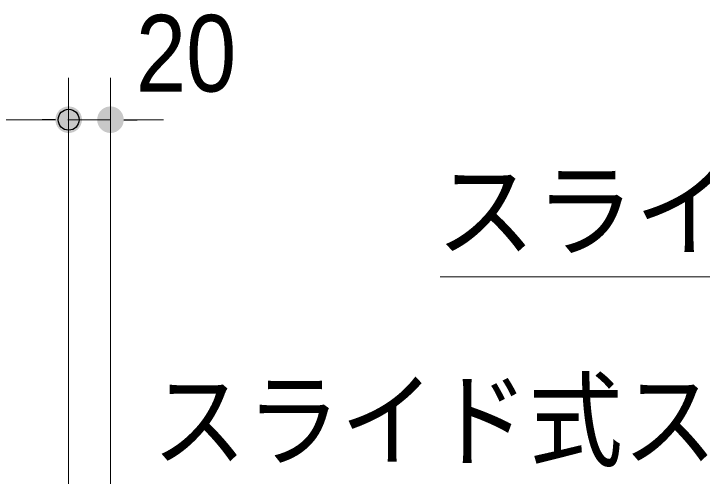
# Model space of a CAD drawing. Units: millimetres, scale not verified. Extents: x -6062 to 6062, y -3045 to 3045.
# Drawn here: x -2955.8 to -2626.4, y 579.4 to 800.7 of the extents above; entities that cross this region are included whole.
import ezdxf
from ezdxf.enums import TextEntityAlignment as Align

# ---------------------------------------------------------------- set-up
doc = ezdxf.new("R2010")
doc.units = ezdxf.units.MM
doc.header["$LTSCALE"] = 20
doc.header["$PDMODE"] = 32
doc.header["$PDSIZE"] = 10
for name, color, linetype, lineweight in [('0-0_2寸法-3', 7, 'Continuous', 15), ('0-1_2寸法-1', 7, 'Continuous', 15), ('0-2_0', 7, 'Continuous', 25), ('0-4_2寸法-2', 7, 'Continuous', 15)]:
    doc.layers.add(name, color=color, linetype=linetype, lineweight=lineweight)
doc.layers.add('0-3_Defpoints', color=7, linetype='Continuous')
doc.styles.add('ＭＳ Ｐゴシック', font='')
doc.styles.get('ＭＳ Ｐゴシック').set_extended_font_data('MS PGothic')

# ---------------------------------------------------------------- blocks, each defined once
blk = doc.blocks.new('_Dot')
at = {"layer": '0-2_0'}
blk.add_line((-10, 0), (-20, 0), dxfattribs=at)
for points in [[(0, 0), (-8.76, 4.82), (-8.09, 5.88)], [(0, 0), (-8.09, 5.88), (-7.29, 6.85)], [(0, 0), (-7.29, 6.85), (-6.37, 7.71)], [(0, 0), (-6.37, 7.71), (-5.36, 8.44)], [(0, 0), (-5.36, 8.44), (-4.26, 9.05)], [(0, 0), (-4.26, 9.05), (-3.09, 9.51)], [(0, 0), (-3.09, 9.51), (-1.87, 9.82)], [(0, 0), (-1.87, 9.82), (-0.63, 9.98)], [(0, 0), (-0.63, 9.98), (0.63, 9.98)], [(0, 0), (0.63, 9.98), (1.87, 9.82)], [(0, 0), (1.87, 9.82), (3.09, 9.51)], [(0, 0), (3.09, 9.51), (4.26, 9.05)], [(0, 0), (4.26, 9.05), (5.36, 8.44)], [(0, 0), (5.36, 8.44), (6.37, 7.71)], [(0, 0), (6.37, 7.71), (7.29, 6.85)], [(0, 0), (7.29, 6.85), (8.09, 5.88)], [(0, 0), (8.09, 5.88), (8.76, 4.82)], [(0, 0), (-10, 0), (-9.92, 1.25)], [(0, 0), (-9.92, -1.25), (-10, 0)], [(0, 0), (-9.92, 1.25), (-9.69, 2.49)], [(0, 0), (-9.69, -2.49), (-9.92, -1.25)], [(0, 0), (-9.69, 2.49), (-9.3, 3.68)], [(0, 0), (-9.3, -3.68), (-9.69, -2.49)], [(0, 0), (-9.3, 3.68), (-8.76, 4.82)], [(0, 0), (-8.76, -4.82), (-9.3, -3.68)], [(0, 0), (-8.09, -5.88), (-8.76, -4.82)], [(0, 0), (-7.29, -6.85), (-8.09, -5.88)], [(0, 0), (-6.37, -7.71), (-7.29, -6.85)], [(0, 0), (-5.36, -8.44), (-6.37, -7.71)], [(0, 0), (-4.26, -9.05), (-5.36, -8.44)], [(0, 0), (-3.09, -9.51), (-4.26, -9.05)], [(0, 0), (-1.87, -9.82), (-3.09, -9.51)], [(0, 0), (-0.63, -9.98), (-1.87, -9.82)], [(0, 0), (0.63, -9.98), (-0.63, -9.98)], [(0, 0), (8.76, 4.82), (9.3, 3.68)], [(0, 0), (9.3, 3.68), (9.69, 2.49)], [(0, 0), (9.69, 2.49), (9.92, 1.25)], [(0, 0), (9.92, 1.25), (10, 0)], [(0, 0), (1.87, -9.82), (0.63, -9.98)], [(0, 0), (3.09, -9.51), (1.87, -9.82)], [(0, 0), (4.26, -9.05), (3.09, -9.51)], [(0, 0), (5.36, -8.44), (4.26, -9.05)], [(0, 0), (6.37, -7.71), (5.36, -8.44)], [(0, 0), (7.29, -6.85), (6.37, -7.71)], [(0, 0), (8.09, -5.88), (7.29, -6.85)], [(0, 0), (8.76, -4.82), (8.09, -5.88)], [(0, 0), (9.3, -3.68), (8.76, -4.82)], [(0, 0), (9.69, -2.49), (9.3, -3.68)], [(0, 0), (9.92, -1.25), (9.69, -2.49)], [(0, 0), (10, 0), (9.92, -1.25)]]:
    blk.add_solid(points, dxfattribs=at)

msp = doc.modelspace()

# ---------------------------------------------------------------- linework, layer by layer
at = {"layer": '0-0_2寸法-3'}
msp.add_lwpolyline([(-2751.79, 674.75), (-2149.86, 674.75), (-1986.5, 391.8)], dxfattribs=at)
at = {"layer": '0-1_2寸法-1'}
for p, q in [((-2929.5, 415.25), (-2929.5, 770)), ((-2942.21, 750), (-3873.79, 750))]:
    msp.add_line(p, q, dxfattribs=at)
at = {"layer": '0-3_Defpoints'}
msp.add_point((-2929.5, 750), dxfattribs=at)
at = {"layer": '0-4_2寸法-2'}
for p, q in [((-2929.5, 415.25), (-2929.5, 770)), ((-2909.5, 415.25), (-2909.5, 770)), ((-2942.21, 750), (-2954.92, 750)), ((-2909.5, 750), (-2929.5, 750)), ((-2896.79, 750), (-2884.08, 750))]:
    msp.add_line(p, q, dxfattribs=at)

# ---------------------------------------------------------------- block references
at = {"layer": '0-1_2寸法-1', "xscale": 0.6356201, "yscale": 0.6356201}
msp.add_blockref('_Dot', (-2929.5, 750), dxfattribs=at)
at = {"layer": '0-4_2寸法-2', "xscale": 0.6356201, "yscale": 0.6356201}
msp.add_blockref('_Dot', (-2929.5, 750), dxfattribs=at)
at = {"layer": '0-4_2寸法-2', "xscale": 0.6356201, "yscale": 0.6356201, "rotation": 180}
msp.add_blockref('_Dot', (-2909.5, 750), dxfattribs=at)

# ---------------------------------------------------------------- texts
at = {"layer": '0-0_2寸法-3', "style": 'ＭＳ Ｐゴシック'}
for s, height, width, p in [('スライド式受け金具取付位置', 36.66, 0.95, (-2753.71, 677.3)), ('スライド式ストッパー取付位置', 36.69, 0.9, (-2889.55, 576.92))]:
    msp.add_text(s, height=height, dxfattribs=dict(at, width=width)).set_placement(p, align=Align.BOTTOM_LEFT)
at = {"layer": '0-4_2寸法-2', "style": 'ＭＳ Ｐゴシック', "width": 0.9}
msp.add_text('20', height=36.66, dxfattribs=at).set_placement((-2897.31, 752.48), align=Align.BOTTOM_LEFT)

doc.saveas('drawing.dxf')
